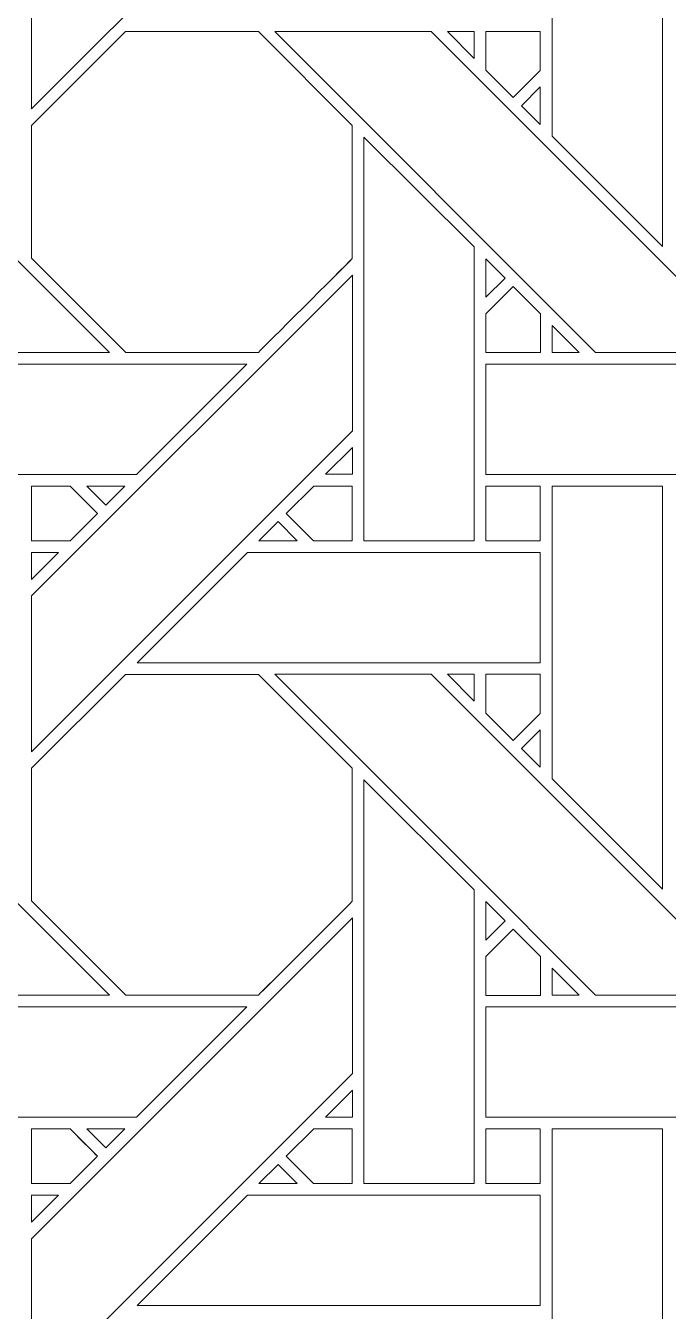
# Model space of a CAD drawing. Header units: inches. Extents: x 4.4 to 20.4, y 1.1 to 17.1.
# Drawn here: x 9.766 to 10.714, y 3.174 to 5.071 of the extents above; entities that cross this region are included whole.
import ezdxf

# ---------------------------------------------------------------- set-up
doc = ezdxf.new("R2010")
doc.units = ezdxf.units.IN
doc.header["$MEASUREMENT"] = 0
doc.layers.add('Design', color=7, linetype='Continuous', lineweight=0)

msp = doc.modelspace()

# ---------------------------------------------------------------- linework, layer by layer
at = {"layer": 'Design'}
for points, knots in [([(4.382854037814669, 17.09476386176223), (4.382854037814669, 17.09476386176223), (4.382854037814669, 1.094763861762152), (4.382854037814669, 1.094763861762152), (4.382854037814669, 1.094763861762152), (20.38285319010416, 1.094763861762152), (20.38285319010416, 1.094763861762152), (20.38285319010416, 1.094763861762152), (20.38285319010416, 17.09476386176223), (20.38285319010416, 17.09476386176223), (20.38285319010416, 17.09476386176223), (4.382854037814669, 17.09476386176223), (4.382854037814669, 17.09476386176223)], [0, 0, 0, 0, 1, 1, 1, 2, 2, 2, 3, 3, 3, 4, 4, 4, 4]), ([(19.37280883825166, 16.23880890138889), (19.37280883825166, 16.23880890138889), (5.23880895283777, 16.23880890138889), (5.23880895283777, 16.23880890138889), (5.23880895283777, 16.23880890138889), (5.23880895283777, 1.950718822135361), (5.23880895283777, 1.950718822135361), (5.23880895283777, 1.950718822135361), (19.52689827508111, 1.950718822135361), (19.52689827508111, 1.950718822135361), (19.52689827508111, 1.950718822135361), (19.52689827508111, 16.23880890138889), (19.52689827508111, 16.23880890138889), (19.52689827508111, 16.23880890138889), (19.37280883825166, 16.23880890138889), (19.37280883825166, 16.23880890138889)], [0, 0, 0, 0, 1, 1, 1, 2, 2, 2, 3, 3, 3, 4, 4, 4, 5, 5, 5, 5]), ([(9.774209764268663, 5.178177727593316), (9.774209764268663, 5.178177727593316), (10.24787987603081, 5.651766459147134), (10.24787987603081, 5.651766459147134), (10.24787987603081, 5.651766459147134), (10.24787987603081, 5.421737670898437), (10.24787987603081, 5.421737670898437), (10.24787987603081, 5.421737670898437), (9.774209764268663, 4.94808112250434), (9.774209764268663, 4.94808112250434), (9.774209764268663, 4.94808112250434), (9.774209764268663, 5.178177727593316), (9.774209764268663, 5.178177727593316)], [0, 0, 0, 0, 1, 1, 1, 2, 2, 2, 3, 3, 3, 4, 4, 4, 4]), ([(10.70579359266493, 5.340279473198784), (10.70579359266493, 5.340279473198784), (10.70579359266493, 4.745168897840711), (10.70579359266493, 4.745168897840711), (10.70579359266493, 4.745168897840711), (10.54288313123915, 4.908086988661024), (10.54288313123915, 4.908086988661024), (10.54288313123915, 4.908086988661024), (10.54288313123915, 5.340279473198784), (10.54288313123915, 5.340279473198784), (10.54288313123915, 5.340279473198784), (10.70579359266493, 5.340279473198784), (10.70579359266493, 5.340279473198784)], [0, 0, 0, 0, 1, 1, 1, 2, 2, 2, 3, 3, 3, 4, 4, 4, 4]), ([(9.18463389078776, 5.062428792317708), (9.18463389078776, 5.062428792317708), (9.415581597222221, 5.062428792317708), (9.415581597222221, 5.062428792317708), (9.415581597222221, 5.062428792317708), (9.889224582248263, 4.58877224392361), (9.889224582248263, 4.58877224392361), (9.889224582248263, 4.58877224392361), (9.658194647894964, 4.58877224392361), (9.658194647894964, 4.58877224392361), (9.658194647894964, 4.58877224392361), (9.18463389078776, 5.062428792317708), (9.18463389078776, 5.062428792317708)], [0, 0, 0, 0, 1, 1, 1, 2, 2, 2, 3, 3, 3, 4, 4, 4, 4]), ([(9.912887573242188, 5.062374538845485), (9.912887573242188, 5.062374538845485), (10.10909864637587, 5.062374538845485), (10.10909864637587, 5.062374538845485), (10.10909864637587, 5.062374538845485), (10.24784681532118, 4.923656887478298), (10.24784681532118, 4.923656887478298), (10.24784681532118, 4.923656887478298), (10.24784681532118, 4.727442423502603), (10.24784681532118, 4.727442423502603), (10.23004828559027, 4.709507412380641), (10.11812761094835, 4.59776645236545), (10.10914272732205, 4.588755289713541), (10.10914272732205, 4.588755289713541), (9.913428412543402, 4.588755289713541), (9.913428412543402, 4.588755289713541), (9.913428412543402, 4.588755289713541), (9.774183485243055, 4.727996826171875), (9.774183485243055, 4.727996826171875), (9.774183485243055, 4.727996826171875), (9.774183485243055, 4.923656887478298), (9.774183485243055, 4.923656887478298), (9.774183485243055, 4.923656887478298), (9.912887573242188, 5.062374538845485), (9.912887573242188, 5.062374538845485)], [0, 0, 0, 0, 1, 1, 1, 2, 2, 2, 3, 3, 3, 4, 4, 4, 5, 5, 5, 6, 6, 6, 7, 7, 7, 8, 8, 8, 8]), ([(9.774183485243055, 4.727996826171875), (9.774183485243055, 4.727996826171875), (9.774183485243055, 4.923656887478298), (9.774183485243055, 4.923656887478298), (9.774183485243055, 4.923656887478298), (9.912887573242188, 5.062374538845485), (9.912887573242188, 5.062374538845485), (9.912887573242188, 5.062374538845485), (10.10909864637587, 5.062374538845485), (10.10909864637587, 5.062374538845485), (10.10909864637587, 5.062374538845485), (10.24784681532118, 4.923656887478298), (10.24784681532118, 4.923656887478298), (10.24784681532118, 4.923656887478298), (10.24784681532118, 4.727442423502603), (10.24784681532118, 4.727442423502603), (10.22992621527778, 4.70937771267361), (10.11803181966145, 4.597671508789062), (10.10914272732205, 4.588755289713541), (10.10914272732205, 4.588755289713541), (9.913428412543402, 4.588755289713541), (9.913428412543402, 4.588755289713541), (9.913428412543402, 4.588755289713541), (9.774183485243055, 4.727996826171875), (9.774183485243055, 4.727996826171875)], [0, 0, 0, 0, 1, 1, 1, 2, 2, 2, 3, 3, 3, 4, 4, 4, 5, 5, 5, 6, 6, 6, 7, 7, 7, 8, 8, 8, 8]), ([(10.13336266411675, 5.062428792317708), (10.13336266411675, 5.062428792317708), (10.36431037055121, 5.062428792317708), (10.36431037055121, 5.062428792317708), (10.36431037055121, 5.062428792317708), (10.83795335557725, 4.58877224392361), (10.83795335557725, 4.58877224392361), (10.83795335557725, 4.58877224392361), (10.60692426893446, 4.58877224392361), (10.60692426893446, 4.58877224392361), (10.60692426893446, 4.58877224392361), (10.13336266411675, 5.062428792317708), (10.13336266411675, 5.062428792317708)], [0, 0, 0, 0, 1, 1, 1, 2, 2, 2, 3, 3, 3, 4, 4, 4, 4]), ([(10.42786831325955, 5.062415228949652), (10.42786831325955, 5.062415228949652), (10.42786831325955, 5.022583855523003), (10.42786831325955, 5.022583855523003), (10.42786831325955, 5.022583855523003), (10.38842519124349, 5.062415228949652), (10.38842519124349, 5.062415228949652), (10.38842519124349, 5.062415228949652), (10.42786831325955, 5.062415228949652), (10.42786831325955, 5.062415228949652)], [0, 0, 0, 0, 1, 1, 1, 2, 2, 2, 3, 3, 3, 3]), ([(10.52530924479166, 5.062394883897568), (10.52530924479166, 5.062394883897568), (10.52530924479166, 5.004792107476128), (10.52530924479166, 5.004792107476128), (10.52530924479166, 5.004792107476128), (10.48537953694661, 4.96484883626302), (10.48537953694661, 4.96484883626302), (10.48537953694661, 4.96484883626302), (10.44504886203342, 5.005183749728732), (10.44504886203342, 5.005183749728732), (10.44504886203342, 5.005183749728732), (10.44504886203342, 5.062394883897568), (10.44504886203342, 5.062394883897568), (10.44504886203342, 5.062394883897568), (10.52530924479166, 5.062394883897568), (10.52530924479166, 5.062394883897568)], [0, 0, 0, 0, 1, 1, 1, 2, 2, 2, 3, 3, 3, 4, 4, 4, 5, 5, 5, 5]), ([(10.48537953694661, 4.96484883626302), (10.48537953694661, 4.96484883626302), (10.44504886203342, 5.005183749728732), (10.44504886203342, 5.005183749728732), (10.44504886203342, 5.005183749728732), (10.44504886203342, 5.062394883897568), (10.44504886203342, 5.062394883897568), (10.44504886203342, 5.062394883897568), (10.52530924479166, 5.062394883897568), (10.52530924479166, 5.062394883897568), (10.52530924479166, 5.062394883897568), (10.52530924479166, 5.004792107476128), (10.52530924479166, 5.004792107476128), (10.52530924479166, 5.004792107476128), (10.48537953694661, 4.96484883626302), (10.48537953694661, 4.96484883626302)], [0, 0, 0, 0, 1, 1, 1, 2, 2, 2, 3, 3, 3, 4, 4, 4, 5, 5, 5, 5]), ([(10.52533552381727, 4.980574713812933), (10.52533552381727, 4.980574713812933), (10.52533552381727, 4.925415886773003), (10.52533552381727, 4.925415886773003), (10.52533552381727, 4.925415886773003), (10.49757300482855, 4.952804565429687), (10.49757300482855, 4.952804565429687), (10.49757300482855, 4.952804565429687), (10.52533552381727, 4.980574713812933), (10.52533552381727, 4.980574713812933)], [0, 0, 0, 0, 1, 1, 1, 2, 2, 2, 3, 3, 3, 3]), ([(10.4277835422092, 4.744461059570312), (10.4277835422092, 4.744461059570312), (10.4277835422092, 4.310771518283419), (10.4277835422092, 4.310771518283419), (10.4277835422092, 4.310771518283419), (10.26501888699002, 4.310771518283419), (10.26501888699002, 4.310771518283419), (10.26501888699002, 4.310771518283419), (10.26501888699002, 4.906603495279947), (10.26501888699002, 4.906603495279947), (10.26501888699002, 4.906603495279947), (10.4277835422092, 4.744461059570312), (10.4277835422092, 4.744461059570312)], [0, 0, 0, 0, 1, 1, 1, 2, 2, 2, 3, 3, 3, 4, 4, 4, 4]), ([(10.44508870442708, 4.670203314887152), (10.44508870442708, 4.670203314887152), (10.44508870442708, 4.726968553331162), (10.44508870442708, 4.726968553331162), (10.44508870442708, 4.726968553331162), (10.47328016493055, 4.698382059733072), (10.47328016493055, 4.698382059733072), (10.47328016493055, 4.698382059733072), (10.44508870442708, 4.670203314887152), (10.44508870442708, 4.670203314887152)], [0, 0, 0, 0, 1, 1, 1, 2, 2, 2, 3, 3, 3, 3]), ([(9.774209764268663, 4.229448954264322), (9.774209764268663, 4.229448954264322), (10.24787987603081, 4.703037685818141), (10.24787987603081, 4.703037685818141), (10.24787987603081, 4.703037685818141), (10.24787987603081, 4.473008897569443), (10.24787987603081, 4.473008897569443), (10.24787987603081, 4.473008897569443), (9.774209764268663, 3.999352349175346), (9.774209764268663, 3.999352349175346), (9.774209764268663, 3.999352349175346), (9.774209764268663, 4.229448954264322), (9.774209764268663, 4.229448954264322)], [0, 0, 0, 0, 1, 1, 1, 2, 2, 2, 3, 3, 3, 4, 4, 4, 4]), ([(10.44506242540147, 4.588510301378037), (10.44506242540147, 4.588510301378037), (10.44506242540147, 4.64579603407118), (10.44506242540147, 4.64579603407118), (10.44506242540147, 4.64579603407118), (10.48539310031467, 4.686127556694878), (10.48539310031467, 4.686127556694878), (10.48539310031467, 4.686127556694878), (10.52572123209635, 4.645806206597222), (10.52572123209635, 4.645806206597222), (10.52572123209635, 4.645806206597222), (10.52572123209635, 4.588510301378037), (10.52572123209635, 4.588510301378037), (10.52572123209635, 4.588510301378037), (10.44506242540147, 4.588510301378037), (10.44506242540147, 4.588510301378037)], [0, 0, 0, 0, 1, 1, 1, 2, 2, 2, 3, 3, 3, 4, 4, 4, 5, 5, 5, 5]), ([(10.44506242540147, 4.588510301378037), (10.44506242540147, 4.588510301378037), (10.44506242540147, 4.64579603407118), (10.44506242540147, 4.64579603407118), (10.44506242540147, 4.64579603407118), (10.48539310031467, 4.686127556694878), (10.48539310031467, 4.686127556694878), (10.48539310031467, 4.686127556694878), (10.52572123209635, 4.645806206597222), (10.52572123209635, 4.645806206597222), (10.52572123209635, 4.645806206597222), (10.52572123209635, 4.588510301378037), (10.52572123209635, 4.588510301378037), (10.52572123209635, 4.588510301378037), (10.44506242540147, 4.588510301378037), (10.44506242540147, 4.588510301378037)], [0, 0, 0, 0, 1, 1, 1, 2, 2, 2, 3, 3, 3, 4, 4, 4, 5, 5, 5, 5]), ([(10.58271365695529, 4.58877224392361), (10.58271365695529, 4.58877224392361), (10.54299163818359, 4.58877224392361), (10.54299163818359, 4.58877224392361), (10.54299163818359, 4.58877224392361), (10.54299163818359, 4.62856207953559), (10.54299163818359, 4.62856207953559), (10.54299163818359, 4.62856207953559), (10.58271365695529, 4.58877224392361), (10.58271365695529, 4.58877224392361)], [0, 0, 0, 0, 1, 1, 1, 2, 2, 2, 3, 3, 3, 3]), ([(9.496365865071613, 4.408824496799044), (9.496365865071613, 4.408824496799044), (9.496365865071613, 4.571511162651909), (9.496365865071613, 4.571511162651909), (9.496365865071613, 4.571511162651909), (10.09206814236111, 4.571511162651909), (10.09206814236111, 4.571511162651909), (10.09206814236111, 4.571511162651909), (9.92933400472005, 4.408824496799044), (9.92933400472005, 4.408824496799044), (9.92933400472005, 4.408824496799044), (9.496365865071613, 4.408824496799044), (9.496365865071613, 4.408824496799044)], [0, 0, 0, 0, 1, 1, 1, 2, 2, 2, 3, 3, 3, 4, 4, 4, 4]), ([(10.44509548611111, 4.408824496799044), (10.44509548611111, 4.408824496799044), (10.44509548611111, 4.571511162651909), (10.44509548611111, 4.571511162651909), (10.44509548611111, 4.571511162651909), (11.04079098171658, 4.571511162651909), (11.04079098171658, 4.571511162651909), (11.04079098171658, 4.571511162651909), (10.87805684407552, 4.408824496799044), (10.87805684407552, 4.408824496799044), (10.87805684407552, 4.408824496799044), (10.44509548611111, 4.408824496799044), (10.44509548611111, 4.408824496799044)], [0, 0, 0, 0, 1, 1, 1, 2, 2, 2, 3, 3, 3, 4, 4, 4, 4]), ([(10.20811716715495, 4.408851623535156), (10.20811716715495, 4.408851623535156), (10.24788665771484, 4.448615180121527), (10.24788665771484, 4.448615180121527), (10.24788665771484, 4.448615180121527), (10.24788665771484, 4.408851623535156), (10.24788665771484, 4.408851623535156), (10.24788665771484, 4.408851623535156), (10.20811716715495, 4.408851623535156), (10.20811716715495, 4.408851623535156)], [0, 0, 0, 0, 1, 1, 1, 2, 2, 2, 3, 3, 3, 3]), ([(9.831252204047308, 4.391521877712673), (9.836391025119356, 4.386410183376735), (9.867162068684895, 4.355591668023003), (9.871586269802515, 4.351167466905382), (9.871586269802515, 4.351167466905382), (9.831163194444445, 4.310747782389322), (9.831163194444445, 4.310747782389322), (9.831163194444445, 4.310747782389322), (9.774183485243055, 4.310747782389322), (9.774183485243055, 4.310747782389322), (9.774183485243055, 4.310747782389322), (9.774183485243055, 4.391521877712673), (9.774183485243055, 4.391521877712673), (9.774183485243055, 4.391521877712673), (9.831252204047308, 4.391521877712673), (9.831252204047308, 4.391521877712673)], [0, 0, 0, 0, 1, 1, 1, 2, 2, 2, 3, 3, 3, 4, 4, 4, 5, 5, 5, 5]), ([(9.774183485243055, 4.391521877712673), (9.774183485243055, 4.391521877712673), (9.831252204047308, 4.391521877712673), (9.831252204047308, 4.391521877712673), (9.831252204047308, 4.391521877712673), (9.871586269802515, 4.351167466905382), (9.871586269802515, 4.351167466905382), (9.871586269802515, 4.351167466905382), (9.831163194444445, 4.310747782389322), (9.831163194444445, 4.310747782389322), (9.831163194444445, 4.310747782389322), (9.774183485243055, 4.310747782389322), (9.774183485243055, 4.310747782389322), (9.774183485243055, 4.310747782389322), (9.774183485243055, 4.391521877712673), (9.774183485243055, 4.391521877712673)], [0, 0, 0, 0, 1, 1, 1, 2, 2, 2, 3, 3, 3, 4, 4, 4, 5, 5, 5, 5]), ([(9.912107679578993, 4.391563415527343), (9.912107679578993, 4.391563415527343), (9.883826361762152, 4.363371955023871), (9.883826361762152, 4.363371955023871), (9.883826361762152, 4.363371955023871), (9.855641682942707, 4.391563415527343), (9.855641682942707, 4.391563415527343), (9.855641682942707, 4.391563415527343), (9.912107679578993, 4.391563415527343), (9.912107679578993, 4.391563415527343)], [0, 0, 0, 0, 1, 1, 1, 2, 2, 2, 3, 3, 3, 3]), ([(10.1907484266493, 4.310733371310763), (10.1907484266493, 4.310733371310763), (10.15038977728949, 4.351112365722656), (10.15038977728949, 4.351112365722656), (10.15038977728949, 4.351112365722656), (10.19081963433159, 4.391538831922742), (10.19081963433159, 4.391538831922742), (10.19081963433159, 4.391538831922742), (10.24786037868923, 4.391538831922742), (10.24786037868923, 4.391538831922742), (10.24786037868923, 4.391538831922742), (10.24786037868923, 4.310733371310763), (10.24786037868923, 4.310733371310763), (10.24786037868923, 4.310733371310763), (10.1907484266493, 4.310733371310763), (10.1907484266493, 4.310733371310763)], [0, 0, 0, 0, 1, 1, 1, 2, 2, 2, 3, 3, 3, 4, 4, 4, 5, 5, 5, 5]), ([(10.15038977728949, 4.351112365722656), (10.15038977728949, 4.351112365722656), (10.19081963433159, 4.391538831922742), (10.19081963433159, 4.391538831922742), (10.19081963433159, 4.391538831922742), (10.24786037868923, 4.391538831922742), (10.24786037868923, 4.391538831922742), (10.24786037868923, 4.391538831922742), (10.24786037868923, 4.310733371310763), (10.24786037868923, 4.310733371310763), (10.24786037868923, 4.310733371310763), (10.1907484266493, 4.310733371310763), (10.1907484266493, 4.310733371310763), (10.1907484266493, 4.310733371310763), (10.15038977728949, 4.351112365722656), (10.15038977728949, 4.351112365722656)], [0, 0, 0, 0, 1, 1, 1, 2, 2, 2, 3, 3, 3, 4, 4, 4, 5, 5, 5, 5]), ([(10.44506581624349, 4.310733371310763), (10.44506581624349, 4.310733371310763), (10.44506581624349, 4.391521877712673), (10.44506581624349, 4.391521877712673), (10.44506581624349, 4.391521877712673), (10.52530924479166, 4.391521877712673), (10.52530924479166, 4.391521877712673), (10.52530924479166, 4.391521877712673), (10.52530924479166, 4.310733371310763), (10.52530924479166, 4.310733371310763), (10.52530924479166, 4.310733371310763), (10.44506581624349, 4.310733371310763), (10.44506581624349, 4.310733371310763)], [0, 0, 0, 0, 1, 1, 1, 2, 2, 2, 3, 3, 3, 4, 4, 4, 4]), ([(10.44506581624349, 4.391521877712673), (10.44506581624349, 4.391521877712673), (10.52530924479166, 4.391521877712673), (10.52530924479166, 4.391521877712673), (10.52530924479166, 4.391521877712673), (10.52530924479166, 4.310733371310763), (10.52530924479166, 4.310733371310763), (10.52530924479166, 4.310733371310763), (10.44506581624349, 4.310733371310763), (10.44506581624349, 4.310733371310763), (10.44506581624349, 4.310733371310763), (10.44506581624349, 4.391521877712673), (10.44506581624349, 4.391521877712673)], [0, 0, 0, 0, 1, 1, 1, 2, 2, 2, 3, 3, 3, 4, 4, 4, 4]), ([(10.70579359266493, 4.391563415527343), (10.70579359266493, 4.391563415527343), (10.70579359266493, 3.796440124511718), (10.70579359266493, 3.796440124511718), (10.70579359266493, 3.796440124511718), (10.54288313123915, 3.959358215332031), (10.54288313123915, 3.959358215332031), (10.54288313123915, 3.959358215332031), (10.54288313123915, 4.391563415527343), (10.54288313123915, 4.391563415527343), (10.54288313123915, 4.391563415527343), (10.70579359266493, 4.391563415527343), (10.70579359266493, 4.391563415527343)], [0, 0, 0, 0, 1, 1, 1, 2, 2, 2, 3, 3, 3, 4, 4, 4, 4]), ([(10.16655053032769, 4.310771518283419), (10.16655053032769, 4.310771518283419), (10.11004384358724, 4.310771518283419), (10.11004384358724, 4.310771518283419), (10.11004384358724, 4.310771518283419), (10.13830396864149, 4.339031643337673), (10.13830396864149, 4.339031643337673), (10.13830396864149, 4.339031643337673), (10.16655053032769, 4.310771518283419), (10.16655053032769, 4.310771518283419)], [0, 0, 0, 0, 1, 1, 1, 2, 2, 2, 3, 3, 3, 3]), ([(9.81404791937934, 4.293646918402777), (9.81404791937934, 4.293646918402777), (9.774209764268663, 4.253815544976128), (9.774209764268663, 4.253815544976128), (9.774209764268663, 4.253815544976128), (9.774209764268663, 4.293646918402777), (9.774209764268663, 4.293646918402777), (9.774209764268663, 4.293646918402777), (9.81404791937934, 4.293646918402777), (9.81404791937934, 4.293646918402777)], [0, 0, 0, 0, 1, 1, 1, 2, 2, 2, 3, 3, 3, 3]), ([(9.930048624674479, 4.130811055501301), (9.930048624674479, 4.130811055501301), (10.09290568033854, 4.293633355034722), (10.09290568033854, 4.293633355034722), (10.09290568033854, 4.293633355034722), (10.52533552381727, 4.293633355034722), (10.52533552381727, 4.293633355034722), (10.52533552381727, 4.293633355034722), (10.52533552381727, 4.130811055501301), (10.52533552381727, 4.130811055501301), (10.52533552381727, 4.130811055501301), (9.930048624674479, 4.130811055501301), (9.930048624674479, 4.130811055501301)], [0, 0, 0, 0, 1, 1, 1, 2, 2, 2, 3, 3, 3, 4, 4, 4, 4]), ([(9.18463389078776, 4.113699171278211), (9.18463389078776, 4.113699171278211), (9.415581597222221, 4.113699171278211), (9.415581597222221, 4.113699171278211), (9.415581597222221, 4.113699171278211), (9.889224582248263, 3.640042622884114), (9.889224582248263, 3.640042622884114), (9.889224582248263, 3.640042622884114), (9.658194647894964, 3.640042622884114), (9.658194647894964, 3.640042622884114), (9.658194647894964, 3.640042622884114), (9.18463389078776, 4.113699171278211), (9.18463389078776, 4.113699171278211)], [0, 0, 0, 0, 1, 1, 1, 2, 2, 2, 3, 3, 3, 4, 4, 4, 4]), ([(9.912887573242188, 4.113644917805989), (9.912887573242188, 4.113644917805989), (10.10909864637587, 4.113644917805989), (10.10909864637587, 4.113644917805989), (10.10909864637587, 4.113644917805989), (10.24784681532118, 3.974920484754774), (10.24784681532118, 3.974920484754774), (10.24784681532118, 3.974920484754774), (10.24784681532118, 3.778706020779079), (10.24784681532118, 3.778706020779079), (10.23004828559027, 3.760771009657117), (10.11812761094835, 3.64903089735243), (10.10914272732205, 3.640018886990016), (10.10914272732205, 3.640018886990016), (9.913428412543402, 3.640018886990016), (9.913428412543402, 3.640018886990016), (9.913428412543402, 3.640018886990016), (9.774183485243055, 3.77926042344835), (9.774183485243055, 3.77926042344835), (9.774183485243055, 3.77926042344835), (9.774183485243055, 3.974920484754774), (9.774183485243055, 3.974920484754774), (9.774183485243055, 3.974920484754774), (9.912887573242188, 4.113644917805989), (9.912887573242188, 4.113644917805989)], [0, 0, 0, 0, 1, 1, 1, 2, 2, 2, 3, 3, 3, 4, 4, 4, 5, 5, 5, 6, 6, 6, 7, 7, 7, 8, 8, 8, 8]), ([(9.774183485243055, 3.77926042344835), (9.774183485243055, 3.77926042344835), (9.774183485243055, 3.974920484754774), (9.774183485243055, 3.974920484754774), (9.774183485243055, 3.974920484754774), (9.912887573242188, 4.113644917805989), (9.912887573242188, 4.113644917805989), (9.912887573242188, 4.113644917805989), (10.10909864637587, 4.113644917805989), (10.10909864637587, 4.113644917805989), (10.10909864637587, 4.113644917805989), (10.24784681532118, 3.974920484754774), (10.24784681532118, 3.974920484754774), (10.24784681532118, 3.974920484754774), (10.24784681532118, 3.778706020779079), (10.24784681532118, 3.778706020779079), (10.23008897569444, 3.76080576578776), (10.11815473768446, 3.649058024088541), (10.10914272732205, 3.640018886990016), (10.10914272732205, 3.640018886990016), (9.913428412543402, 3.640018886990016), (9.913428412543402, 3.640018886990016), (9.913428412543402, 3.640018886990016), (9.774183485243055, 3.77926042344835), (9.774183485243055, 3.77926042344835)], [0, 0, 0, 0, 1, 1, 1, 2, 2, 2, 3, 3, 3, 4, 4, 4, 5, 5, 5, 6, 6, 6, 7, 7, 7, 8, 8, 8, 8]), ([(10.40774875217014, 3.839973449707031), (10.40774875217014, 3.839973449707031), (10.13338979085286, 4.113699171278211), (10.13338979085286, 4.113699171278211), (10.13338979085286, 4.113699171278211), (10.36430358886718, 4.113699171278211), (10.36430358886718, 4.113699171278211), (10.36430358886718, 4.113699171278211), (10.83795335557725, 3.640042622884114), (10.83795335557725, 3.640042622884114), (10.83795335557725, 3.640042622884114), (10.60693105061849, 3.640042622884114), (10.60693105061849, 3.640042622884114), (10.60693105061849, 3.640042622884114), (10.40774875217014, 3.839973449707031), (10.40774875217014, 3.839973449707031)], [0, 0, 0, 0, 1, 1, 1, 2, 2, 2, 3, 3, 3, 4, 4, 4, 5, 5, 5, 5]), ([(10.42786831325955, 4.113685607910156), (10.42786831325955, 4.113685607910156), (10.42786831325955, 4.073855082194009), (10.42786831325955, 4.073855082194009), (10.42786831325955, 4.073855082194009), (10.38842519124349, 4.113685607910156), (10.38842519124349, 4.113685607910156), (10.38842519124349, 4.113685607910156), (10.42786831325955, 4.113685607910156), (10.42786831325955, 4.113685607910156)], [0, 0, 0, 0, 1, 1, 1, 2, 2, 2, 3, 3, 3, 3]), ([(10.52530924479166, 4.113658481174044), (10.52530924479166, 4.113658481174044), (10.52530924479166, 4.056055704752603), (10.52530924479166, 4.056055704752603), (10.52530924479166, 4.056055704752603), (10.48537953694661, 4.016112433539496), (10.48537953694661, 4.016112433539496), (10.48537953694661, 4.016112433539496), (10.44504886203342, 4.056447347005208), (10.44504886203342, 4.056447347005208), (10.44504886203342, 4.056447347005208), (10.44504886203342, 4.113658481174044), (10.44504886203342, 4.113658481174044), (10.44504886203342, 4.113658481174044), (10.52530924479166, 4.113658481174044), (10.52530924479166, 4.113658481174044)], [0, 0, 0, 0, 1, 1, 1, 2, 2, 2, 3, 3, 3, 4, 4, 4, 5, 5, 5, 5]), ([(10.48537953694661, 4.016112433539496), (10.48537953694661, 4.016112433539496), (10.44504886203342, 4.056447347005208), (10.44504886203342, 4.056447347005208), (10.44504886203342, 4.056447347005208), (10.44504886203342, 4.113658481174044), (10.44504886203342, 4.113658481174044), (10.44504886203342, 4.113658481174044), (10.52530924479166, 4.113658481174044), (10.52530924479166, 4.113658481174044), (10.52530924479166, 4.113658481174044), (10.52530924479166, 4.056055704752603), (10.52530924479166, 4.056055704752603), (10.52530924479166, 4.056055704752603), (10.48537953694661, 4.016112433539496), (10.48537953694661, 4.016112433539496)], [0, 0, 0, 0, 1, 1, 1, 2, 2, 2, 3, 3, 3, 4, 4, 4, 5, 5, 5, 5]), ([(10.52533552381727, 4.031845940483941), (10.52533552381727, 4.031845940483941), (10.52533552381727, 3.97668711344401), (10.52533552381727, 3.97668711344401), (10.52533552381727, 3.97668711344401), (10.49757300482855, 4.004075792100694), (10.49757300482855, 4.004075792100694), (10.49757300482855, 4.004075792100694), (10.52533552381727, 4.031845940483941), (10.52533552381727, 4.031845940483941)], [0, 0, 0, 0, 1, 1, 1, 2, 2, 2, 3, 3, 3, 3]), ([(10.4277835422092, 3.795732286241319), (10.4277835422092, 3.795732286241319), (10.4277835422092, 3.362042744954426), (10.4277835422092, 3.362042744954426), (10.4277835422092, 3.362042744954426), (10.26501888699002, 3.362042744954426), (10.26501888699002, 3.362042744954426), (10.26501888699002, 3.362042744954426), (10.26501888699002, 3.957873874240451), (10.26501888699002, 3.957873874240451), (10.26501888699002, 3.957873874240451), (10.4277835422092, 3.795732286241319), (10.4277835422092, 3.795732286241319)], [0, 0, 0, 0, 1, 1, 1, 2, 2, 2, 3, 3, 3, 4, 4, 4, 4]), ([(10.44508870442708, 3.721474541558159), (10.44508870442708, 3.721474541558159), (10.44508870442708, 3.77823978000217), (10.44508870442708, 3.77823978000217), (10.44508870442708, 3.77823978000217), (10.47327338324652, 3.749666849772135), (10.47327338324652, 3.749666849772135), (10.47327338324652, 3.749666849772135), (10.44508870442708, 3.721474541558159), (10.44508870442708, 3.721474541558159)], [0, 0, 0, 0, 1, 1, 1, 2, 2, 2, 3, 3, 3, 3]), ([(9.774209764268663, 3.280720180935329), (9.774209764268663, 3.280720180935329), (10.24787987603081, 3.754322475857204), (10.24787987603081, 3.754322475857204), (10.24787987603081, 3.754322475857204), (10.24787987603081, 3.524280124240451), (10.24787987603081, 3.524280124240451), (10.24787987603081, 3.524280124240451), (9.774209764268663, 3.05062272813585), (9.774209764268663, 3.05062272813585), (9.774209764268663, 3.05062272813585), (9.774209764268663, 3.280720180935329), (9.774209764268663, 3.280720180935329)], [0, 0, 0, 0, 1, 1, 1, 2, 2, 2, 3, 3, 3, 4, 4, 4, 4]), ([(10.44506242540147, 3.639773898654513), (10.44506242540147, 3.639773898654513), (10.44506242540147, 3.697059631347656), (10.44506242540147, 3.697059631347656), (10.44506242540147, 3.697059631347656), (10.48539310031467, 3.737391153971354), (10.48539310031467, 3.737391153971354), (10.48539310031467, 3.737391153971354), (10.52572123209635, 3.697069803873697), (10.52572123209635, 3.697069803873697), (10.52572123209635, 3.697069803873697), (10.52572123209635, 3.639773898654513), (10.52572123209635, 3.639773898654513), (10.52572123209635, 3.639773898654513), (10.44506242540147, 3.639773898654513), (10.44506242540147, 3.639773898654513)], [0, 0, 0, 0, 1, 1, 1, 2, 2, 2, 3, 3, 3, 4, 4, 4, 5, 5, 5, 5]), ([(10.44506242540147, 3.639773898654513), (10.44506242540147, 3.639773898654513), (10.44506242540147, 3.697059631347656), (10.44506242540147, 3.697059631347656), (10.44506242540147, 3.697059631347656), (10.48539310031467, 3.737391153971354), (10.48539310031467, 3.737391153971354), (10.48539310031467, 3.737391153971354), (10.52572123209635, 3.697069803873697), (10.52572123209635, 3.697069803873697), (10.52572123209635, 3.697069803873697), (10.52572123209635, 3.639773898654513), (10.52572123209635, 3.639773898654513), (10.52572123209635, 3.639773898654513), (10.44506242540147, 3.639773898654513), (10.44506242540147, 3.639773898654513)], [0, 0, 0, 0, 1, 1, 1, 2, 2, 2, 3, 3, 3, 4, 4, 4, 5, 5, 5, 5]), ([(10.58271365695529, 3.640042622884114), (10.58271365695529, 3.640042622884114), (10.54299841986762, 3.640042622884114), (10.54299841986762, 3.640042622884114), (10.54299841986762, 3.640042622884114), (10.54299841986762, 3.679833306206596), (10.54299841986762, 3.679833306206596), (10.54299841986762, 3.679833306206596), (10.58271365695529, 3.640042622884114), (10.58271365695529, 3.640042622884114)], [0, 0, 0, 0, 1, 1, 1, 2, 2, 2, 3, 3, 3, 3]), ([(9.496365865071613, 3.460095723470051), (9.496365865071613, 3.460095723470051), (9.496365865071613, 3.622781541612412), (9.496365865071613, 3.622781541612412), (9.496365865071613, 3.622781541612412), (10.09206814236111, 3.622781541612412), (10.09206814236111, 3.622781541612412), (10.09206814236111, 3.622781541612412), (9.92933400472005, 3.460095723470051), (9.92933400472005, 3.460095723470051), (9.92933400472005, 3.460095723470051), (9.496365865071613, 3.460095723470051), (9.496365865071613, 3.460095723470051)], [0, 0, 0, 0, 1, 1, 1, 2, 2, 2, 3, 3, 3, 4, 4, 4, 4]), ([(10.44509548611111, 3.460082160101996), (10.44509548611111, 3.460082160101996), (10.44509548611111, 3.622795104980468), (10.44509548611111, 3.622795104980468), (10.44509548611111, 3.622795104980468), (11.0407977634006, 3.622795104980468), (11.0407977634006, 3.622795104980468), (11.0407977634006, 3.622795104980468), (10.87806362575955, 3.460082160101996), (10.87806362575955, 3.460082160101996), (10.87806362575955, 3.460082160101996), (10.44509548611111, 3.460082160101996), (10.44509548611111, 3.460082160101996)], [0, 0, 0, 0, 1, 1, 1, 2, 2, 2, 3, 3, 3, 4, 4, 4, 4]), ([(10.20812394883897, 3.460122850206162), (10.20812394883897, 3.460122850206162), (10.24788665771484, 3.499885559082031), (10.24788665771484, 3.499885559082031), (10.24788665771484, 3.499885559082031), (10.24788665771484, 3.460122850206162), (10.24788665771484, 3.460122850206162), (10.24788665771484, 3.460122850206162), (10.20812394883897, 3.460122850206162), (10.20812394883897, 3.460122850206162)], [0, 0, 0, 0, 1, 1, 1, 2, 2, 2, 3, 3, 3, 3]), ([(9.831252204047308, 3.442786322699652), (9.836391025119356, 3.437674628363715), (9.867162068684895, 3.406855265299479), (9.871586269802515, 3.402431064181857), (9.871586269802515, 3.402431064181857), (9.831163194444445, 3.362011379665798), (9.831163194444445, 3.362011379665798), (9.831163194444445, 3.362011379665798), (9.774183485243055, 3.362011379665798), (9.774183485243055, 3.362011379665798), (9.774183485243055, 3.362011379665798), (9.774183485243055, 3.442786322699652), (9.774183485243055, 3.442786322699652), (9.774183485243055, 3.442786322699652), (9.831252204047308, 3.442786322699652), (9.831252204047308, 3.442786322699652)], [0, 0, 0, 0, 1, 1, 1, 2, 2, 2, 3, 3, 3, 4, 4, 4, 5, 5, 5, 5]), ([(9.774183485243055, 3.442786322699652), (9.774183485243055, 3.442786322699652), (9.831252204047308, 3.442786322699652), (9.831252204047308, 3.442786322699652), (9.836601257324219, 3.43746354844835), (9.867413838704424, 3.406610276963975), (9.871586269802515, 3.402431064181857), (9.871586269802515, 3.402431064181857), (9.831163194444445, 3.362011379665798), (9.831163194444445, 3.362011379665798), (9.831163194444445, 3.362011379665798), (9.774183485243055, 3.362011379665798), (9.774183485243055, 3.362011379665798), (9.774183485243055, 3.362011379665798), (9.774183485243055, 3.442786322699652), (9.774183485243055, 3.442786322699652)], [0, 0, 0, 0, 1, 1, 1, 2, 2, 2, 3, 3, 3, 4, 4, 4, 5, 5, 5, 5]), ([(9.912107679578993, 3.44283464219835), (9.912107679578993, 3.44283464219835), (9.883826361762152, 3.414642333984375), (9.883826361762152, 3.414642333984375), (9.883826361762152, 3.414642333984375), (9.855641682942707, 3.44283464219835), (9.855641682942707, 3.44283464219835), (9.855641682942707, 3.44283464219835), (9.912107679578993, 3.44283464219835), (9.912107679578993, 3.44283464219835)], [0, 0, 0, 0, 1, 1, 1, 2, 2, 2, 3, 3, 3, 3]), ([(10.1907484266493, 3.361997816297742), (10.1907484266493, 3.361997816297742), (10.15038977728949, 3.402376810709635), (10.15038977728949, 3.402376810709635), (10.15038977728949, 3.402376810709635), (10.19081963433159, 3.442803276909721), (10.19081963433159, 3.442803276909721), (10.19081963433159, 3.442803276909721), (10.24786037868923, 3.442803276909721), (10.24786037868923, 3.442803276909721), (10.24786037868923, 3.442803276909721), (10.24786037868923, 3.361997816297742), (10.24786037868923, 3.361997816297742), (10.24786037868923, 3.361997816297742), (10.1907484266493, 3.361997816297742), (10.1907484266493, 3.361997816297742)], [0, 0, 0, 0, 1, 1, 1, 2, 2, 2, 3, 3, 3, 4, 4, 4, 5, 5, 5, 5]), ([(10.15038977728949, 3.402376810709635), (10.15038977728949, 3.402376810709635), (10.19081963433159, 3.442803276909721), (10.19081963433159, 3.442803276909721), (10.19081963433159, 3.442803276909721), (10.24786037868923, 3.442803276909721), (10.24786037868923, 3.442803276909721), (10.24786037868923, 3.442803276909721), (10.24786037868923, 3.361997816297742), (10.24786037868923, 3.361997816297742), (10.24786037868923, 3.361997816297742), (10.1907484266493, 3.361997816297742), (10.1907484266493, 3.361997816297742), (10.1907484266493, 3.361997816297742), (10.15038977728949, 3.402376810709635), (10.15038977728949, 3.402376810709635)], [0, 0, 0, 0, 1, 1, 1, 2, 2, 2, 3, 3, 3, 4, 4, 4, 5, 5, 5, 5]), ([(10.44506581624349, 3.361997816297742), (10.44506581624349, 3.361997816297742), (10.44506581624349, 3.442786322699652), (10.44506581624349, 3.442786322699652), (10.44506581624349, 3.442786322699652), (10.52530924479166, 3.442786322699652), (10.52530924479166, 3.442786322699652), (10.52530924479166, 3.442786322699652), (10.52530924479166, 3.361997816297742), (10.52530924479166, 3.361997816297742), (10.52530924479166, 3.361997816297742), (10.44506581624349, 3.361997816297742), (10.44506581624349, 3.361997816297742)], [0, 0, 0, 0, 1, 1, 1, 2, 2, 2, 3, 3, 3, 4, 4, 4, 4]), ([(10.44506581624349, 3.442786322699652), (10.44506581624349, 3.442786322699652), (10.52530924479166, 3.442786322699652), (10.52530924479166, 3.442786322699652), (10.52530924479166, 3.442786322699652), (10.52530924479166, 3.361997816297742), (10.52530924479166, 3.361997816297742), (10.52530924479166, 3.361997816297742), (10.44506581624349, 3.361997816297742), (10.44506581624349, 3.361997816297742), (10.44506581624349, 3.361997816297742), (10.44506581624349, 3.442786322699652), (10.44506581624349, 3.442786322699652)], [0, 0, 0, 0, 1, 1, 1, 2, 2, 2, 3, 3, 3, 4, 4, 4, 4]), ([(10.70579359266493, 3.44283464219835), (10.70579359266493, 3.44283464219835), (10.70579359266493, 2.847711351182725), (10.70579359266493, 2.847711351182725), (10.70579359266493, 2.847711351182725), (10.54288313123915, 3.01064215766059), (10.54288313123915, 3.01064215766059), (10.54288313123915, 3.01064215766059), (10.54288313123915, 3.44283464219835), (10.54288313123915, 3.44283464219835), (10.54288313123915, 3.44283464219835), (10.70579359266493, 3.44283464219835), (10.70579359266493, 3.44283464219835)], [0, 0, 0, 0, 1, 1, 1, 2, 2, 2, 3, 3, 3, 4, 4, 4, 4]), ([(10.16655053032769, 3.362042744954426), (10.16655053032769, 3.362042744954426), (10.11004384358724, 3.362042744954426), (10.11004384358724, 3.362042744954426), (10.11004384358724, 3.362042744954426), (10.13830396864149, 3.39030287000868), (10.13830396864149, 3.39030287000868), (10.13830396864149, 3.39030287000868), (10.16655053032769, 3.362042744954426), (10.16655053032769, 3.362042744954426)], [0, 0, 0, 0, 1, 1, 1, 2, 2, 2, 3, 3, 3, 3]), ([(9.81404791937934, 3.344918145073784), (9.81404791937934, 3.344918145073784), (9.774209764268663, 3.305086771647135), (9.774209764268663, 3.305086771647135), (9.774209764268663, 3.305086771647135), (9.774209764268663, 3.344918145073784), (9.774209764268663, 3.344918145073784), (9.774209764268663, 3.344918145073784), (9.81404791937934, 3.344918145073784), (9.81404791937934, 3.344918145073784)], [0, 0, 0, 0, 1, 1, 1, 2, 2, 2, 3, 3, 3, 3]), ([(9.930062188042532, 3.182108561197916), (9.930062188042532, 3.182108561197916), (10.09290568033854, 3.344904581705729), (10.09290568033854, 3.344904581705729), (10.09290568033854, 3.344904581705729), (10.52533552381727, 3.344904581705729), (10.52533552381727, 3.344904581705729), (10.52533552381727, 3.344904581705729), (10.52533552381727, 3.182108561197916), (10.52533552381727, 3.182108561197916), (10.52533552381727, 3.182108561197916), (9.930062188042532, 3.182108561197916), (9.930062188042532, 3.182108561197916)], [0, 0, 0, 0, 1, 1, 1, 2, 2, 2, 3, 3, 3, 4, 4, 4, 4])]:
    msp.add_open_spline(points, degree=3, knots=knots, dxfattribs=at)

doc.saveas('drawing.dxf')
